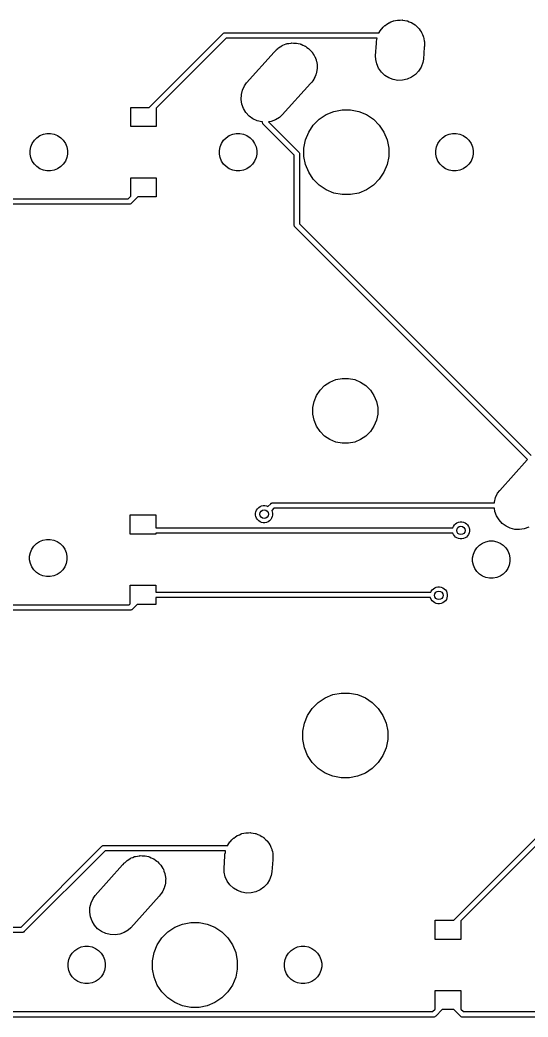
# Model space of a CAD drawing. Extents: x -26.1 to -7.5, y -7.6 to -2.3.
# Drawn here: x -10.014 to -9.075, y -6.567 to -4.725 of the extents above; entities that cross this region are included whole.
import ezdxf

# ---------------------------------------------------------------- set-up
doc = ezdxf.new("R2010")
doc.units = 0
doc.header["$MEASUREMENT"] = 0
doc.layers.add('BLACK', color=7, linetype='CONTINUOUS')

msp = doc.modelspace()

# ---------------------------------------------------------------- linework, layer by layer
at = {"layer": 'BLACK', "linetype": 'CONTINUOUS'}
for p, q in [((-9.34252, -4.73814), (-9.33997, -4.73544)), ((-9.33997, -4.73544), (-9.33944, -4.73506)), ((-9.33944, -4.73506), (-9.33897, -4.7346)), ((-9.33897, -4.7346), (-9.33589, -4.73253)), ((-9.33589, -4.73253), (-9.33286, -4.73038)), ((-9.33286, -4.73038), (-9.33226, -4.73011)), ((-9.33226, -4.73011), (-9.33172, -4.72975)), ((-9.33172, -4.72975), (-9.32829, -4.72833)), ((-9.32829, -4.72833), (-9.3249, -4.72681)), ((-9.3249, -4.72681), (-9.32426, -4.72666)), ((-9.32426, -4.72666), (-9.32366, -4.72641)), ((-9.32366, -4.72641), (-9.32002, -4.72569)), ((-9.32002, -4.72569), (-9.3164, -4.72486)), ((-9.3164, -4.72486), (-9.31574, -4.72484)), ((-9.31574, -4.72484), (-9.3151, -4.72471)), ((-9.3151, -4.72471), (-9.31139, -4.72471)), ((-9.31139, -4.72471), (-9.30768, -4.7246)), ((-9.30768, -4.7246), (-9.30703, -4.72471)), ((-9.30703, -4.72471), (-9.30638, -4.72471)), ((-9.30638, -4.72471), (-9.30274, -4.72543)), ((-9.30274, -4.72543), (-9.29907, -4.72605)), ((-9.29907, -4.72605), (-9.29846, -4.72628)), ((-9.29846, -4.72628), (-9.29782, -4.72641)), ((-9.29782, -4.72641), (-9.29439, -4.72783)), ((-9.29439, -4.72783), (-9.29092, -4.72915)), ((-9.29092, -4.72915), (-9.29037, -4.7295)), ((-9.29037, -4.7295), (-9.28976, -4.72975)), ((-9.28976, -4.72975), (-9.28667, -4.73181)), ((-9.28667, -4.73181), (-9.28353, -4.73378)), ((-9.28353, -4.73378), (-9.28305, -4.73423)), ((-9.28305, -4.73423), (-9.28251, -4.7346)), ((-9.28251, -4.7346), (-9.27988, -4.73722)), ((-9.77509, -4.88632), (-9.63857, -4.7498)), ((-9.63857, -4.7498), (-9.63841, -4.7496)), ((-9.63841, -4.7496), (-9.63765, -4.74898)), ((-9.63765, -4.74898), (-9.63678, -4.74852)), ((-9.63678, -4.74852), (-9.63584, -4.74823)), ((-9.63584, -4.74823), (-9.63525, -4.74817)), ((-9.63525, -4.74817), (-9.63486, -4.74813)), ((-9.63486, -4.74813), (-9.63461, -4.74816)), ((-9.63461, -4.74816), (-9.35005, -4.74816)), ((-9.35005, -4.74816), (-9.34999, -4.74802)), ((-9.34999, -4.74802), (-9.34793, -4.74493)), ((-9.34793, -4.74493), (-9.34596, -4.74179)), ((-9.34596, -4.74179), (-9.34551, -4.74131)), ((-9.34551, -4.74131), (-9.34514, -4.74077)), ((-9.34514, -4.74077), (-9.34252, -4.73814)), ((-9.27988, -4.73722), (-9.27718, -4.73977)), ((-9.27718, -4.73977), (-9.2768, -4.7403)), ((-9.2768, -4.7403), (-9.27634, -4.74077)), ((-9.27634, -4.74077), (-9.27427, -4.74385)), ((-9.27427, -4.74385), (-9.27212, -4.74688)), ((-9.27212, -4.74688), (-9.27185, -4.74748)), ((-9.27185, -4.74748), (-9.27149, -4.74802)), ((-9.27149, -4.74802), (-9.27007, -4.75145)), ((-9.27007, -4.75145), (-9.26855, -4.75484)), ((-9.63279, -4.75816), (-9.76212, -4.88749)), ((-9.35383, -4.75816), (-9.63279, -4.75816)), ((-9.53296, -4.77415), (-9.53015, -4.77227)), ((-9.53015, -4.77227), (-9.52924, -4.77189)), ((-9.52924, -4.77189), (-9.5284, -4.77138)), ((-9.5284, -4.77138), (-9.52521, -4.77023)), ((-9.52521, -4.77023), (-9.52208, -4.76893)), ((-9.52208, -4.76893), (-9.52112, -4.76874)), ((-9.52112, -4.76874), (-9.5202, -4.7684)), ((-9.5202, -4.7684), (-9.51685, -4.76789)), ((-9.51685, -4.76789), (-9.51353, -4.76723)), ((-9.51353, -4.76723), (-9.51254, -4.76723)), ((-9.51254, -4.76723), (-9.51157, -4.76708)), ((-9.51157, -4.76708), (-9.50819, -4.76723)), ((-9.50819, -4.76723), (-9.5048, -4.76723)), ((-9.5048, -4.76723), (-9.50384, -4.76742)), ((-9.50384, -4.76742), (-9.50286, -4.76746)), ((-9.50286, -4.76746), (-9.49957, -4.76827)), ((-9.49957, -4.76827), (-9.49625, -4.76893)), ((-9.49625, -4.76893), (-9.49534, -4.76931)), ((-9.49534, -4.76931), (-9.49438, -4.76954)), ((-9.49438, -4.76954), (-9.49131, -4.77097)), ((-9.49131, -4.77097), (-9.48819, -4.77227)), ((-9.48819, -4.77227), (-9.48737, -4.77282)), ((-9.48737, -4.77282), (-9.48648, -4.77323)), ((-9.35665, -4.79096), (-9.35503, -4.76748)), ((-9.35503, -4.76464), (-9.35431, -4.76099)), ((-9.35503, -4.76748), (-9.35503, -4.76464)), ((-9.35431, -4.76099), (-9.35383, -4.75816)), ((-9.26855, -4.75484), (-9.2684, -4.75548)), ((-9.2684, -4.75548), (-9.26815, -4.75608)), ((-9.26815, -4.75608), (-9.26743, -4.75972)), ((-9.26743, -4.75972), (-9.2666, -4.76334)), ((-9.2666, -4.76334), (-9.26658, -4.764)), ((-9.26658, -4.764), (-9.26645, -4.76464)), ((-9.26645, -4.76464), (-9.26645, -4.76835)), ((-9.26645, -4.76835), (-9.2664, -4.76988)), ((-9.2664, -4.76988), (-9.26645, -4.77053)), ((-9.26645, -4.77053), (-9.26645, -4.77336)), ((-9.59516, -4.84104), (-9.54424, -4.78429)), ((-9.54424, -4.78429), (-9.54357, -4.78329)), ((-9.54357, -4.78329), (-9.54133, -4.78105)), ((-9.54133, -4.78105), (-9.54068, -4.78032)), ((-9.54068, -4.78032), (-9.53979, -4.77951)), ((-9.53979, -4.77951), (-9.5374, -4.77712)), ((-9.5374, -4.77712), (-9.53658, -4.77657)), ((-9.53658, -4.77657), (-9.53586, -4.77591)), ((-9.53586, -4.77591), (-9.53296, -4.77415)), ((-9.48648, -4.77323), (-9.48375, -4.77524)), ((-9.48375, -4.77524), (-9.48093, -4.77712)), ((-9.48093, -4.77712), (-9.48024, -4.77781)), ((-9.48024, -4.77781), (-9.47944, -4.77839)), ((-9.47944, -4.77839), (-9.47716, -4.78089)), ((-9.47716, -4.78089), (-9.47476, -4.78329)), ((-9.47476, -4.78329), (-9.47422, -4.7841)), ((-9.47422, -4.7841), (-9.47355, -4.78483)), ((-9.47355, -4.78483), (-9.4718, -4.78773)), ((-9.4718, -4.78773), (-9.46991, -4.79054)), ((-9.46991, -4.79054), (-9.46954, -4.79145)), ((-9.35646, -4.79749), (-9.35665, -4.79096)), ((-9.26675, -4.77487), (-9.26828, -4.79705)), ((-9.26645, -4.77336), (-9.26675, -4.77487)), ((-9.46954, -4.79145), (-9.46903, -4.79229)), ((-9.46903, -4.79229), (-9.46787, -4.79547)), ((-9.46787, -4.79547), (-9.46658, -4.7986)), ((-9.46658, -4.7986), (-9.46638, -4.79956)), ((-9.46638, -4.79956), (-9.46605, -4.80049)), ((-9.46605, -4.80049), (-9.46553, -4.80384)), ((-9.46553, -4.80384), (-9.46487, -4.80716)), ((-9.46487, -4.80716), (-9.46487, -4.80814)), ((-9.46487, -4.80814), (-9.46472, -4.80911)), ((-9.46472, -4.80911), (-9.46487, -4.8125)), ((-9.35451, -4.806), (-9.35646, -4.79749)), ((-9.35093, -4.81396), (-9.35451, -4.806)), ((-9.26937, -4.8035), (-9.27247, -4.81165)), ((-9.26828, -4.79705), (-9.26937, -4.8035)), ((-9.46719, -4.8263), (-9.46862, -4.82937)), ((-9.46695, -4.82535), (-9.46719, -4.8263)), ((-9.46658, -4.82444), (-9.46695, -4.82535)), ((-9.46592, -4.82112), (-9.46658, -4.82444)), ((-9.46511, -4.81783), (-9.46592, -4.82112)), ((-9.46507, -4.81685), (-9.46511, -4.81783)), ((-9.46487, -4.81588), (-9.46507, -4.81685)), ((-9.46487, -4.8125), (-9.46487, -4.81588)), ((-9.34588, -4.82107), (-9.35093, -4.81396)), ((-9.33953, -4.82705), (-9.34588, -4.82107)), ((-9.33214, -4.83168), (-9.33953, -4.82705)), ((-9.28308, -4.8254), (-9.29019, -4.83045)), ((-9.2771, -4.81905), (-9.28308, -4.8254)), ((-9.27247, -4.81165), (-9.2771, -4.81905)), ((-9.60272, -4.85422), (-9.59903, -4.84631)), ((-9.59903, -4.84631), (-9.59516, -4.84104)), ((-9.477, -4.84199), (-9.52923, -4.9002)), ((-9.47476, -4.83975), (-9.477, -4.84199)), ((-9.47288, -4.83694), (-9.47476, -4.83975)), ((-9.47088, -4.83421), (-9.47288, -4.83694)), ((-9.47046, -4.83332), (-9.47088, -4.83421)), ((-9.46991, -4.8325), (-9.47046, -4.83332)), ((-9.46862, -4.82937), (-9.46991, -4.8325)), ((-9.32398, -4.83478), (-9.33214, -4.83168)), ((-9.31538, -4.83623), (-9.32398, -4.83478)), ((-9.30666, -4.83598), (-9.31538, -4.83623)), ((-9.29815, -4.83403), (-9.30666, -4.83598)), ((-9.29019, -4.83045), (-9.29815, -4.83403)), ((-9.60518, -4.87141), (-9.6048, -4.86269)), ((-9.6048, -4.86269), (-9.60272, -4.85422)), ((-9.60386, -4.88003), (-9.60518, -4.87141)), ((-9.60088, -4.88823), (-9.60386, -4.88003)), ((-9.80936, -4.92176), (-9.80936, -4.88632)), ((-9.80936, -4.88632), (-9.77509, -4.88632)), ((-9.76212, -4.88749), (-9.76212, -4.92176)), ((-9.59635, -4.89569), (-9.60088, -4.88823)), ((-9.59046, -4.90213), (-9.59635, -4.89569)), ((-9.52923, -4.9002), (-9.53405, -4.90461)), ((-9.46078, -4.90803), (-9.44792, -4.89943)), ((-9.44792, -4.89943), (-9.43364, -4.89352)), ((-9.43364, -4.89352), (-9.41847, -4.8905)), ((-9.41847, -4.8905), (-9.40301, -4.8905)), ((-9.40301, -4.8905), (-9.38784, -4.89352)), ((-9.38784, -4.89352), (-9.37356, -4.89943)), ((-9.37356, -4.89943), (-9.3607, -4.90803)), ((-9.58343, -4.90729), (-9.59046, -4.90213)), ((-9.57552, -4.91098), (-9.58343, -4.90729)), ((-9.56705, -4.91306), (-9.57552, -4.91098)), ((-9.56574, -4.91311), (-9.56705, -4.91306)), ((-9.56576, -4.914), (-9.56574, -4.91375)), ((-9.56567, -4.91498), (-9.56576, -4.914)), ((-9.56574, -4.91375), (-9.56574, -4.91311)), ((-9.56538, -4.91592), (-9.56567, -4.91498)), ((-9.56492, -4.91679), (-9.56538, -4.91592)), ((-9.56538, -4.91592), (-9.56538, -4.91592)), ((-9.56429, -4.91755), (-9.56492, -4.91679)), ((-9.5641, -4.91771), (-9.56429, -4.91755)), ((-9.50711, -4.9747), (-9.5641, -4.91771)), ((-9.54971, -4.91212), (-9.55477, -4.91289)), ((-9.55477, -4.91289), (-9.49875, -4.96892)), ((-9.54151, -4.90914), (-9.54971, -4.91212)), ((-9.53405, -4.90461), (-9.54151, -4.90914)), ((-9.48031, -4.93182), (-9.47172, -4.91896)), ((-9.47172, -4.91896), (-9.46078, -4.90803)), ((-9.3607, -4.90803), (-9.34977, -4.91896)), ((-9.34977, -4.91896), (-9.34117, -4.93182)), ((-9.9827, -4.94224), (-9.97706, -4.93847)), ((-9.97706, -4.93847), (-9.97079, -4.93588)), ((-9.97079, -4.93588), (-9.96413, -4.93455)), ((-9.96413, -4.93455), (-9.95735, -4.93455)), ((-9.95735, -4.93455), (-9.95069, -4.93588)), ((-9.95069, -4.93588), (-9.94442, -4.93847)), ((-9.94442, -4.93847), (-9.93878, -4.94224)), ((-9.76212, -4.92176), (-9.80936, -4.92176)), ((-9.6327, -4.94224), (-9.62706, -4.93847)), ((-9.62706, -4.93847), (-9.62079, -4.93588)), ((-9.62079, -4.93588), (-9.61413, -4.93455)), ((-9.61413, -4.93455), (-9.60735, -4.93455)), ((-9.60735, -4.93455), (-9.60069, -4.93588)), ((-9.60069, -4.93588), (-9.59442, -4.93847)), ((-9.59442, -4.93847), (-9.58878, -4.94224)), ((-9.48622, -4.9461), (-9.48031, -4.93182)), ((-9.34117, -4.93182), (-9.33526, -4.9461)), ((-9.2327, -4.94224), (-9.22706, -4.93847)), ((-9.22706, -4.93847), (-9.22079, -4.93588)), ((-9.22079, -4.93588), (-9.21413, -4.93455)), ((-9.21413, -4.93455), (-9.20735, -4.93455)), ((-9.20735, -4.93455), (-9.20069, -4.93588)), ((-9.20069, -4.93588), (-9.19442, -4.93847)), ((-9.19442, -4.93847), (-9.18878, -4.94224)), ((-9.99387, -4.95895), (-9.99127, -4.95268)), ((-9.99127, -4.95268), (-9.9875, -4.94704)), ((-9.9875, -4.94704), (-9.9827, -4.94224)), ((-9.93878, -4.94224), (-9.93398, -4.94704)), ((-9.93398, -4.94704), (-9.93021, -4.95268)), ((-9.93021, -4.95268), (-9.92762, -4.95895)), ((-9.64387, -4.95895), (-9.64127, -4.95268)), ((-9.64127, -4.95268), (-9.6375, -4.94704)), ((-9.6375, -4.94704), (-9.6327, -4.94224)), ((-9.58878, -4.94224), (-9.58398, -4.94704)), ((-9.58398, -4.94704), (-9.58021, -4.95268)), ((-9.58021, -4.95268), (-9.57762, -4.95895)), ((-9.48924, -4.96127), (-9.48622, -4.9461)), ((-9.33526, -4.9461), (-9.33224, -4.96127)), ((-9.24387, -4.95895), (-9.24127, -4.95268)), ((-9.24127, -4.95268), (-9.2375, -4.94704)), ((-9.2375, -4.94704), (-9.2327, -4.94224)), ((-9.18878, -4.94224), (-9.18398, -4.94704)), ((-9.18398, -4.94704), (-9.18021, -4.95268)), ((-9.18021, -4.95268), (-9.17762, -4.95895)), ((-9.99519, -4.96561), (-9.99387, -4.95895)), ((-9.99519, -4.97239), (-9.99519, -4.96561)), ((-9.99387, -4.97905), (-9.99519, -4.97239)), ((-9.92762, -4.95895), (-9.92629, -4.96561)), ((-9.92629, -4.97239), (-9.92762, -4.97905)), ((-9.92629, -4.96561), (-9.92629, -4.97239)), ((-9.64519, -4.96561), (-9.64387, -4.95895)), ((-9.64519, -4.97239), (-9.64519, -4.96561)), ((-9.64387, -4.97905), (-9.64519, -4.97239)), ((-9.57762, -4.95895), (-9.57629, -4.96561)), ((-9.57629, -4.97239), (-9.57762, -4.97905)), ((-9.57629, -4.96561), (-9.57629, -4.97239)), ((-9.50711, -5.10332), (-9.50711, -4.9747)), ((-9.49875, -4.96892), (-9.49856, -4.96907)), ((-9.49856, -4.96907), (-9.49797, -4.9698)), ((-9.49797, -4.9698), (-9.49794, -4.96983)), ((-9.49794, -4.96983), (-9.49747, -4.9707)), ((-9.49747, -4.9707), (-9.49719, -4.97165)), ((-9.49719, -4.97165), (-9.49709, -4.97263)), ((-9.49709, -4.97263), (-9.49711, -4.97287)), ((-9.49711, -4.97287), (-9.49711, -5.1015)), ((-9.48924, -4.97673), (-9.48924, -4.96127)), ((-9.33224, -4.96127), (-9.33224, -4.97673)), ((-9.24519, -4.96561), (-9.24387, -4.95895)), ((-9.24519, -4.97239), (-9.24519, -4.96561)), ((-9.24387, -4.97905), (-9.24519, -4.97239)), ((-9.17762, -4.95895), (-9.17629, -4.96561)), ((-9.17629, -4.97239), (-9.17762, -4.97905)), ((-9.17629, -4.96561), (-9.17629, -4.97239)), ((-9.99127, -4.98532), (-9.99387, -4.97905)), ((-9.9875, -4.99096), (-9.99127, -4.98532)), ((-9.9827, -4.99576), (-9.9875, -4.99096)), ((-9.93398, -4.99096), (-9.93878, -4.99576)), ((-9.93021, -4.98532), (-9.93398, -4.99096)), ((-9.92762, -4.97905), (-9.93021, -4.98532)), ((-9.64127, -4.98532), (-9.64387, -4.97905)), ((-9.6375, -4.99096), (-9.64127, -4.98532)), ((-9.6327, -4.99576), (-9.6375, -4.99096)), ((-9.58398, -4.99096), (-9.58878, -4.99576)), ((-9.58021, -4.98532), (-9.58398, -4.99096)), ((-9.57762, -4.97905), (-9.58021, -4.98532)), ((-9.48622, -4.9919), (-9.48924, -4.97673)), ((-9.48031, -5.00618), (-9.48622, -4.9919)), ((-9.33526, -4.9919), (-9.34117, -5.00618)), ((-9.33224, -4.97673), (-9.33526, -4.9919)), ((-9.24127, -4.98532), (-9.24387, -4.97905)), ((-9.2375, -4.99096), (-9.24127, -4.98532)), ((-9.2327, -4.99576), (-9.2375, -4.99096)), ((-9.18398, -4.99096), (-9.18878, -4.99576)), ((-9.18021, -4.98532), (-9.18398, -4.99096)), ((-9.17762, -4.97905), (-9.18021, -4.98532)), ((-9.97706, -4.99953), (-9.9827, -4.99576)), ((-9.97079, -5.00212), (-9.97706, -4.99953)), ((-9.96413, -5.00345), (-9.97079, -5.00212)), ((-9.95735, -5.00345), (-9.96413, -5.00345)), ((-9.95069, -5.00212), (-9.95735, -5.00345)), ((-9.94442, -4.99953), (-9.95069, -5.00212)), ((-9.93878, -4.99576), (-9.94442, -4.99953)), ((-9.62706, -4.99953), (-9.6327, -4.99576)), ((-9.62079, -5.00212), (-9.62706, -4.99953)), ((-9.61413, -5.00345), (-9.62079, -5.00212)), ((-9.60735, -5.00345), (-9.61413, -5.00345)), ((-9.60069, -5.00212), (-9.60735, -5.00345)), ((-9.59442, -4.99953), (-9.60069, -5.00212)), ((-9.58878, -4.99576), (-9.59442, -4.99953)), ((-9.47172, -5.01904), (-9.48031, -5.00618)), ((-9.34117, -5.00618), (-9.34977, -5.01904)), ((-9.22706, -4.99953), (-9.2327, -4.99576)), ((-9.22079, -5.00212), (-9.22706, -4.99953)), ((-9.21413, -5.00345), (-9.22079, -5.00212)), ((-9.20735, -5.00345), (-9.21413, -5.00345)), ((-9.20069, -5.00212), (-9.20735, -5.00345)), ((-9.19442, -4.99953), (-9.20069, -5.00212)), ((-9.18878, -4.99576), (-9.19442, -4.99953)), ((-9.80936, -5.05051), (-9.80936, -5.01624)), ((-9.80936, -5.01624), (-9.76212, -5.01624)), ((-9.76212, -5.01624), (-9.76212, -5.05168)), ((-9.46078, -5.02997), (-9.47172, -5.01904)), ((-9.44792, -5.03857), (-9.46078, -5.02997)), ((-9.3607, -5.02997), (-9.37356, -5.03857)), ((-9.34977, -5.01904), (-9.3607, -5.02997)), ((-9.43364, -5.04448), (-9.44792, -5.03857)), ((-9.41847, -5.0475), (-9.43364, -5.04448)), ((-9.40301, -5.0475), (-9.41847, -5.0475)), ((-9.38784, -5.04448), (-9.40301, -5.0475)), ((-9.37356, -5.03857), (-9.38784, -5.04448)), ((-9.8124, -5.06537), (-10.5091, -5.06537)), ((-10.5073, -5.05537), (-9.81422, -5.05537)), ((-9.81422, -5.05537), (-9.80936, -5.05051)), ((-9.81215, -5.0654), (-9.8124, -5.06537)), ((-9.81191, -5.06537), (-9.81215, -5.0654)), ((-9.81117, -5.0653), (-9.81191, -5.06537)), ((-9.81023, -5.06502), (-9.81117, -5.0653)), ((-9.80936, -5.06455), (-9.81023, -5.06502)), ((-9.8086, -5.06393), (-9.80936, -5.06455)), ((-9.80844, -5.06374), (-9.8086, -5.06393)), ((-9.79639, -5.05168), (-9.80844, -5.06374)), ((-9.76212, -5.05168), (-9.79639, -5.05168)), ((-9.50714, -5.10357), (-9.50711, -5.10332)), ((-9.50704, -5.10455), (-9.50714, -5.10357)), ((-9.50676, -5.10549), (-9.50704, -5.10455)), ((-9.49711, -5.1015), (-9.06886, -5.52976)), ((-9.50629, -5.10636), (-9.50676, -5.10549)), ((-9.50567, -5.10712), (-9.50629, -5.10636)), ((-9.50629, -5.10636), (-9.50629, -5.10636)), ((-9.50548, -5.10728), (-9.50567, -5.10712)), ((-9.07593, -5.53683), (-9.50548, -5.10728)), ((-9.45099, -5.40039), (-9.44116, -5.39383)), ((-9.44116, -5.39383), (-9.43024, -5.38931)), ((-9.43024, -5.38931), (-9.41865, -5.387)), ((-9.41865, -5.387), (-9.40683, -5.387)), ((-9.40683, -5.387), (-9.39524, -5.38931)), ((-9.39524, -5.38931), (-9.38432, -5.39383)), ((-9.38432, -5.39383), (-9.37449, -5.40039)), ((-9.46591, -5.41858), (-9.45935, -5.40875)), ((-9.45935, -5.40875), (-9.45099, -5.40039)), ((-9.37449, -5.40039), (-9.36614, -5.40875)), ((-9.36614, -5.40875), (-9.35957, -5.41858)), ((-9.47274, -5.44109), (-9.47043, -5.4295)), ((-9.47043, -5.4295), (-9.46591, -5.41858)), ((-9.35957, -5.41858), (-9.35505, -5.4295)), ((-9.35505, -5.4295), (-9.35274, -5.44109)), ((-9.47274, -5.45291), (-9.47274, -5.44109)), ((-9.47043, -5.4645), (-9.47274, -5.45291)), ((-9.35274, -5.45291), (-9.35505, -5.4645)), ((-9.35274, -5.44109), (-9.35274, -5.45291)), ((-9.46591, -5.47542), (-9.47043, -5.4645)), ((-9.35505, -5.4645), (-9.35957, -5.47542)), ((-9.45935, -5.48525), (-9.46591, -5.47542)), ((-9.45099, -5.49361), (-9.45935, -5.48525)), ((-9.36614, -5.48525), (-9.37449, -5.49361)), ((-9.35957, -5.47542), (-9.36614, -5.48525)), ((-9.44116, -5.50017), (-9.45099, -5.49361)), ((-9.43024, -5.50469), (-9.44116, -5.50017)), ((-9.41865, -5.507), (-9.43024, -5.50469)), ((-9.40683, -5.507), (-9.41865, -5.507)), ((-9.39524, -5.50469), (-9.40683, -5.507)), ((-9.38432, -5.50017), (-9.39524, -5.50469)), ((-9.37449, -5.49361), (-9.38432, -5.50017)), ((-9.12716, -5.59404), (-9.07624, -5.53729)), ((-9.07624, -5.53729), (-9.07593, -5.53683)), ((-9.13472, -5.60722), (-9.13103, -5.59931)), ((-9.13103, -5.59931), (-9.12716, -5.59404)), ((-9.55569, -5.62388), (-9.55045, -5.61864)), ((-9.55045, -5.61864), (-9.55029, -5.61845)), ((-9.55029, -5.61845), (-9.54953, -5.61782)), ((-9.54953, -5.61782), (-9.54866, -5.61736)), ((-9.54866, -5.61736), (-9.54772, -5.61707)), ((-9.54772, -5.61707), (-9.54699, -5.617)), ((-9.54699, -5.617), (-9.54674, -5.61698)), ((-9.54699, -5.617), (-9.54699, -5.617)), ((-9.54674, -5.61698), (-9.54649, -5.617)), ((-9.54649, -5.617), (-9.13685, -5.617)), ((-9.13685, -5.617), (-9.1368, -5.61569)), ((-9.1368, -5.61569), (-9.13472, -5.60722)), ((-9.57849, -5.63645), (-9.57788, -5.63341)), ((-9.57849, -5.63955), (-9.57849, -5.63645)), ((-9.57788, -5.63341), (-9.5767, -5.63054)), ((-9.5767, -5.63054), (-9.57497, -5.62796)), ((-9.57497, -5.62796), (-9.57278, -5.62577)), ((-9.57278, -5.62577), (-9.5702, -5.62404)), ((-9.5702, -5.62404), (-9.56733, -5.62286)), ((-9.56733, -5.62286), (-9.56429, -5.62225)), ((-9.56429, -5.62225), (-9.56119, -5.62225)), ((-9.56119, -5.62225), (-9.55815, -5.62286)), ((-9.55815, -5.62286), (-9.55569, -5.62388)), ((-9.54467, -5.627), (-9.54862, -5.63095)), ((-9.54862, -5.63095), (-9.5476, -5.63341)), ((-9.5476, -5.63341), (-9.54699, -5.63645)), ((-9.54699, -5.63645), (-9.54699, -5.63955)), ((-9.13678, -5.627), (-9.54467, -5.627)), ((-9.13586, -5.63303), (-9.13678, -5.627)), ((-9.13288, -5.64123), (-9.13586, -5.63303)), ((-9.81011, -5.67476), (-9.81011, -5.63932)), ((-9.81011, -5.63932), (-9.76287, -5.63932)), ((-9.76287, -5.63932), (-9.76287, -5.663)), ((-9.57788, -5.64259), (-9.57849, -5.63955)), ((-9.5767, -5.64546), (-9.57788, -5.64259)), ((-9.57497, -5.64804), (-9.5767, -5.64546)), ((-9.57278, -5.65023), (-9.57497, -5.64804)), ((-9.5702, -5.65196), (-9.57278, -5.65023)), ((-9.56733, -5.65314), (-9.5702, -5.65196)), ((-9.56429, -5.65375), (-9.56733, -5.65314)), ((-9.56119, -5.65375), (-9.56429, -5.65375)), ((-9.55815, -5.65314), (-9.56119, -5.65375)), ((-9.55528, -5.65196), (-9.55815, -5.65314)), ((-9.5527, -5.65023), (-9.55528, -5.65196)), ((-9.55051, -5.64804), (-9.5527, -5.65023)), ((-9.54878, -5.64546), (-9.55051, -5.64804)), ((-9.5476, -5.64259), (-9.54878, -5.64546)), ((-9.54699, -5.63955), (-9.5476, -5.64259)), ((-9.21097, -5.65796), (-9.20878, -5.65577)), ((-9.20878, -5.65577), (-9.2062, -5.65404)), ((-9.2062, -5.65404), (-9.20333, -5.65286)), ((-9.20333, -5.65286), (-9.20029, -5.65225)), ((-9.20029, -5.65225), (-9.19719, -5.65225)), ((-9.19719, -5.65225), (-9.19415, -5.65286)), ((-9.19415, -5.65286), (-9.19128, -5.65404)), ((-9.19128, -5.65404), (-9.1887, -5.65577)), ((-9.1887, -5.65577), (-9.18651, -5.65796)), ((-9.12835, -5.64869), (-9.13288, -5.64123)), ((-9.12246, -5.65513), (-9.12835, -5.64869)), ((-9.11543, -5.66029), (-9.12246, -5.65513)), ((-9.76287, -5.67476), (-9.81011, -5.67476)), ((-9.76287, -5.663), (-9.21371, -5.663)), ((-9.21371, -5.673), (-9.76287, -5.673)), ((-9.76287, -5.673), (-9.76287, -5.67476)), ((-9.21371, -5.663), (-9.2127, -5.66054)), ((-9.2127, -5.67546), (-9.21371, -5.673)), ((-9.2127, -5.66054), (-9.21097, -5.65796)), ((-9.21097, -5.67804), (-9.2127, -5.67546)), ((-9.18651, -5.65796), (-9.18478, -5.66054)), ((-9.18478, -5.67546), (-9.18651, -5.67804)), ((-9.18478, -5.66054), (-9.1836, -5.66341)), ((-9.1836, -5.67259), (-9.18478, -5.67546)), ((-9.1836, -5.66341), (-9.18299, -5.66645)), ((-9.18299, -5.66955), (-9.1836, -5.67259)), ((-9.18299, -5.66645), (-9.18299, -5.66955)), ((-9.10752, -5.66398), (-9.11543, -5.66029)), ((-9.09905, -5.66606), (-9.10752, -5.66398)), ((-9.09033, -5.66644), (-9.09905, -5.66606)), ((-9.08171, -5.66512), (-9.09033, -5.66644)), ((-9.07351, -5.66214), (-9.08171, -5.66512)), ((-9.9885, -5.69704), (-9.9837, -5.69224)), ((-9.9837, -5.69224), (-9.97806, -5.68847)), ((-9.97806, -5.68847), (-9.97179, -5.68588)), ((-9.97179, -5.68588), (-9.96513, -5.68455)), ((-9.96513, -5.68455), (-9.95835, -5.68455)), ((-9.95835, -5.68455), (-9.95169, -5.68588)), ((-9.95169, -5.68588), (-9.94542, -5.68847)), ((-9.94542, -5.68847), (-9.93978, -5.69224)), ((-9.93978, -5.69224), (-9.93498, -5.69704)), ((-9.20878, -5.68023), (-9.21097, -5.67804)), ((-9.2062, -5.68196), (-9.20878, -5.68023)), ((-9.20333, -5.68314), (-9.2062, -5.68196)), ((-9.20029, -5.68375), (-9.20333, -5.68314)), ((-9.19719, -5.68375), (-9.20029, -5.68375)), ((-9.19415, -5.68314), (-9.19719, -5.68375)), ((-9.19128, -5.68196), (-9.19415, -5.68314)), ((-9.1887, -5.68023), (-9.19128, -5.68196)), ((-9.18651, -5.67804), (-9.1887, -5.68023)), ((-9.1647, -5.69524), (-9.15906, -5.69147)), ((-9.15906, -5.69147), (-9.15279, -5.68888)), ((-9.15279, -5.68888), (-9.14613, -5.68755)), ((-9.14613, -5.68755), (-9.13935, -5.68755)), ((-9.13935, -5.68755), (-9.13269, -5.68888)), ((-9.13269, -5.68888), (-9.12642, -5.69147)), ((-9.12642, -5.69147), (-9.12078, -5.69524)), ((-9.99619, -5.71561), (-9.99487, -5.70895)), ((-9.99487, -5.70895), (-9.99227, -5.70268)), ((-9.99227, -5.70268), (-9.9885, -5.69704)), ((-9.93498, -5.69704), (-9.93121, -5.70268)), ((-9.93121, -5.70268), (-9.92862, -5.70895)), ((-9.92862, -5.70895), (-9.92729, -5.71561)), ((-9.17719, -5.71861), (-9.17587, -5.71195)), ((-9.17587, -5.71195), (-9.17327, -5.70568)), ((-9.17327, -5.70568), (-9.1695, -5.70004)), ((-9.1695, -5.70004), (-9.1647, -5.69524)), ((-9.12078, -5.69524), (-9.11598, -5.70004)), ((-9.11598, -5.70004), (-9.11221, -5.70568)), ((-9.11221, -5.70568), (-9.10962, -5.71195)), ((-9.10962, -5.71195), (-9.10829, -5.71861)), ((-9.99619, -5.72239), (-9.99619, -5.71561)), ((-9.99487, -5.72905), (-9.99619, -5.72239)), ((-9.99227, -5.73532), (-9.99487, -5.72905)), ((-9.92862, -5.72905), (-9.93121, -5.73532)), ((-9.92729, -5.72239), (-9.92862, -5.72905)), ((-9.92729, -5.71561), (-9.92729, -5.72239)), ((-9.17719, -5.72539), (-9.17719, -5.71861)), ((-9.17587, -5.73205), (-9.17719, -5.72539)), ((-9.10829, -5.72539), (-9.10962, -5.73205)), ((-9.10829, -5.71861), (-9.10829, -5.72539)), ((-9.9885, -5.74096), (-9.99227, -5.73532)), ((-9.9837, -5.74576), (-9.9885, -5.74096)), ((-9.97806, -5.74953), (-9.9837, -5.74576)), ((-9.97179, -5.75212), (-9.97806, -5.74953)), ((-9.94542, -5.74953), (-9.95169, -5.75212)), ((-9.93978, -5.74576), (-9.94542, -5.74953)), ((-9.93498, -5.74096), (-9.93978, -5.74576)), ((-9.93121, -5.73532), (-9.93498, -5.74096)), ((-9.17327, -5.73832), (-9.17587, -5.73205)), ((-9.1695, -5.74396), (-9.17327, -5.73832)), ((-9.1647, -5.74876), (-9.1695, -5.74396)), ((-9.15906, -5.75253), (-9.1647, -5.74876)), ((-9.12078, -5.74876), (-9.12642, -5.75253)), ((-9.11598, -5.74396), (-9.12078, -5.74876)), ((-9.11221, -5.73832), (-9.11598, -5.74396)), ((-9.10962, -5.73205), (-9.11221, -5.73832)), ((-9.96513, -5.75345), (-9.97179, -5.75212)), ((-9.95835, -5.75345), (-9.96513, -5.75345)), ((-9.95169, -5.75212), (-9.95835, -5.75345)), ((-9.15279, -5.75512), (-9.15906, -5.75253)), ((-9.14613, -5.75645), (-9.15279, -5.75512)), ((-9.13935, -5.75645), (-9.14613, -5.75645)), ((-9.13269, -5.75512), (-9.13935, -5.75645)), ((-9.12642, -5.75253), (-9.13269, -5.75512)), ((-9.81011, -5.80351), (-9.81011, -5.76924)), ((-9.81011, -5.76924), (-9.76287, -5.76924)), ((-9.76287, -5.76924), (-9.76287, -5.78196)), ((-9.76287, -5.78196), (-9.25428, -5.78196)), ((-9.25428, -5.78196), (-9.2537, -5.78054)), ((-9.2537, -5.78054), (-9.25197, -5.77796)), ((-9.25197, -5.77796), (-9.24978, -5.77577)), ((-9.24978, -5.77577), (-9.2472, -5.77404)), ((-9.2472, -5.77404), (-9.24433, -5.77286)), ((-9.24433, -5.77286), (-9.24129, -5.77225)), ((-9.24129, -5.77225), (-9.23819, -5.77225)), ((-9.23819, -5.77225), (-9.23515, -5.77286)), ((-9.23515, -5.77286), (-9.23228, -5.77404)), ((-9.23228, -5.77404), (-9.2297, -5.77577)), ((-9.2297, -5.77577), (-9.22751, -5.77796)), ((-9.22751, -5.77796), (-9.22578, -5.78054)), ((-9.22578, -5.78054), (-9.2246, -5.78341)), ((-9.2246, -5.78341), (-9.22399, -5.78645)), ((-9.81197, -5.80537), (-9.81011, -5.80351)), ((-9.79714, -5.80468), (-9.80619, -5.81374)), ((-9.76287, -5.80468), (-9.79714, -5.80468)), ((-9.25501, -5.79196), (-9.76287, -5.79196)), ((-9.76287, -5.79196), (-9.76287, -5.80468)), ((-9.25488, -5.79259), (-9.25501, -5.79196)), ((-9.2537, -5.79546), (-9.25488, -5.79259)), ((-9.25197, -5.79804), (-9.2537, -5.79546)), ((-9.24978, -5.80023), (-9.25197, -5.79804)), ((-9.2472, -5.80196), (-9.24978, -5.80023)), ((-9.24433, -5.80314), (-9.2472, -5.80196)), ((-9.24129, -5.80375), (-9.24433, -5.80314)), ((-9.23819, -5.80375), (-9.24129, -5.80375)), ((-9.23515, -5.80314), (-9.23819, -5.80375)), ((-9.23228, -5.80196), (-9.23515, -5.80314)), ((-9.2297, -5.80023), (-9.23228, -5.80196)), ((-9.22751, -5.79804), (-9.2297, -5.80023)), ((-9.22578, -5.79546), (-9.22751, -5.79804)), ((-9.2246, -5.79259), (-9.22578, -5.79546)), ((-9.22399, -5.78955), (-9.2246, -5.79259)), ((-9.22399, -5.78645), (-9.22399, -5.78955)), ((-9.81015, -5.81537), (-10.5101, -5.81537)), ((-10.5083, -5.80537), (-9.81197, -5.80537)), ((-9.8099, -5.8154), (-9.81015, -5.81537)), ((-9.80966, -5.81537), (-9.8099, -5.8154)), ((-9.80892, -5.8153), (-9.80966, -5.81537)), ((-9.80798, -5.81502), (-9.80892, -5.8153)), ((-9.80711, -5.81455), (-9.80798, -5.81502)), ((-9.80635, -5.81393), (-9.80711, -5.81455)), ((-9.80619, -5.81374), (-9.80635, -5.81393)), ((-9.43564, -5.97152), (-9.42047, -5.9685)), ((-9.42047, -5.9685), (-9.40501, -5.9685)), ((-9.40501, -5.9685), (-9.38984, -5.97152)), ((-9.47372, -5.99696), (-9.46278, -5.98603)), ((-9.46278, -5.98603), (-9.44992, -5.97743)), ((-9.44992, -5.97743), (-9.43564, -5.97152)), ((-9.38984, -5.97152), (-9.37556, -5.97743)), ((-9.37556, -5.97743), (-9.3627, -5.98603)), ((-9.3627, -5.98603), (-9.35177, -5.99696)), ((-9.48231, -6.00982), (-9.47372, -5.99696)), ((-9.35177, -5.99696), (-9.34317, -6.00982)), ((-9.49124, -6.03927), (-9.48822, -6.0241)), ((-9.48822, -6.0241), (-9.48231, -6.00982)), ((-9.34317, -6.00982), (-9.33726, -6.0241)), ((-9.33726, -6.0241), (-9.33424, -6.03927)), ((-9.49124, -6.05473), (-9.49124, -6.03927)), ((-9.33424, -6.03927), (-9.33424, -6.05473)), ((-9.48822, -6.0699), (-9.49124, -6.05473)), ((-9.33424, -6.05473), (-9.33726, -6.0699)), ((-9.48231, -6.08418), (-9.48822, -6.0699)), ((-9.33726, -6.0699), (-9.34317, -6.08418)), ((-9.47372, -6.09704), (-9.48231, -6.08418)), ((-9.46278, -6.10797), (-9.47372, -6.09704)), ((-9.35177, -6.09704), (-9.3627, -6.10797)), ((-9.34317, -6.08418), (-9.35177, -6.09704)), ((-9.44992, -6.11657), (-9.46278, -6.10797)), ((-9.43564, -6.12248), (-9.44992, -6.11657)), ((-9.37556, -6.11657), (-9.38984, -6.12248)), ((-9.3627, -6.10797), (-9.37556, -6.11657)), ((-9.42047, -6.1255), (-9.43564, -6.12248)), ((-9.40501, -6.1255), (-9.42047, -6.1255)), ((-9.38984, -6.12248), (-9.40501, -6.1255)), ((-9.6049, -6.22881), (-9.60426, -6.22866)), ((-9.60426, -6.22866), (-9.60366, -6.22841)), ((-9.60366, -6.22841), (-9.60002, -6.22769)), ((-9.60002, -6.22769), (-9.5964, -6.22686)), ((-9.5964, -6.22686), (-9.59574, -6.22684)), ((-9.59574, -6.22684), (-9.5951, -6.22671)), ((-9.5951, -6.22671), (-9.59139, -6.22671)), ((-9.59139, -6.22671), (-9.58768, -6.2266)), ((-9.58768, -6.2266), (-9.58703, -6.22671)), ((-9.58703, -6.22671), (-9.58638, -6.22671)), ((-9.58638, -6.22671), (-9.58274, -6.22743)), ((-9.58274, -6.22743), (-9.57907, -6.22805)), ((-9.57907, -6.22805), (-9.57846, -6.22828)), ((-9.57846, -6.22828), (-9.57782, -6.22841)), ((-9.57782, -6.22841), (-9.57439, -6.22983)), ((-9.21199, -6.38832), (-9.04645, -6.22278)), ((-9.62999, -6.25002), (-9.62793, -6.24693)), ((-9.62793, -6.24693), (-9.62596, -6.24379)), ((-9.62596, -6.24379), (-9.62551, -6.24331)), ((-9.62551, -6.24331), (-9.62514, -6.24277)), ((-9.62514, -6.24277), (-9.62252, -6.24014)), ((-9.62252, -6.24014), (-9.61997, -6.23744)), ((-9.61997, -6.23744), (-9.61944, -6.23706)), ((-9.61944, -6.23706), (-9.61897, -6.2366)), ((-9.61897, -6.2366), (-9.61589, -6.23453)), ((-9.61589, -6.23453), (-9.61286, -6.23238)), ((-9.61286, -6.23238), (-9.61226, -6.23211)), ((-9.61226, -6.23211), (-9.61172, -6.23175)), ((-9.61172, -6.23175), (-9.60829, -6.23033)), ((-9.60829, -6.23033), (-9.6049, -6.22881)), ((-9.57439, -6.22983), (-9.57092, -6.23115)), ((-9.57092, -6.23115), (-9.57037, -6.2315)), ((-9.57037, -6.2315), (-9.56976, -6.23175)), ((-9.56976, -6.23175), (-9.56667, -6.23381)), ((-9.56667, -6.23381), (-9.56353, -6.23578)), ((-9.56353, -6.23578), (-9.56305, -6.23623)), ((-9.56305, -6.23623), (-9.56251, -6.2366)), ((-9.56251, -6.2366), (-9.55988, -6.23922)), ((-9.55988, -6.23922), (-9.55718, -6.24177)), ((-9.55718, -6.24177), (-9.5568, -6.2423)), ((-9.5568, -6.2423), (-9.55634, -6.24277)), ((-9.55634, -6.24277), (-9.55427, -6.24585)), ((-9.55427, -6.24585), (-9.55212, -6.24888)), ((-9.04067, -6.23114), (-9.19902, -6.38949)), ((-10.0119, -6.40104), (-9.86261, -6.2518)), ((-9.85683, -6.26016), (-10.0061, -6.4094)), ((-9.86261, -6.2518), (-9.86245, -6.2516)), ((-9.86245, -6.2516), (-9.86169, -6.25098)), ((-9.86169, -6.25098), (-9.86082, -6.25052)), ((-9.86082, -6.25052), (-9.85988, -6.25023)), ((-9.85988, -6.25023), (-9.85937, -6.25018)), ((-9.85937, -6.25018), (-9.8589, -6.25013)), ((-9.8589, -6.25013), (-9.85865, -6.25016)), ((-9.85865, -6.25016), (-9.63005, -6.25016)), ((-9.63383, -6.26016), (-9.85683, -6.26016)), ((-9.63503, -6.26664), (-9.63431, -6.26299)), ((-9.63431, -6.26299), (-9.63383, -6.26016)), ((-9.63005, -6.25016), (-9.62999, -6.25002)), ((-9.55212, -6.24888), (-9.55185, -6.24948)), ((-9.55185, -6.24948), (-9.55149, -6.25002)), ((-9.55149, -6.25002), (-9.55007, -6.25345)), ((-9.55007, -6.25345), (-9.54855, -6.25684)), ((-9.54855, -6.25684), (-9.5484, -6.25748)), ((-9.5484, -6.25748), (-9.54815, -6.25808)), ((-9.54815, -6.25808), (-9.54743, -6.26172)), ((-9.54743, -6.26172), (-9.5466, -6.26534)), ((-9.5466, -6.26534), (-9.54658, -6.266)), ((-9.82357, -6.28529), (-9.82133, -6.28305)), ((-9.82133, -6.28305), (-9.82068, -6.28232)), ((-9.82068, -6.28232), (-9.81979, -6.28151)), ((-9.81979, -6.28151), (-9.8174, -6.27912)), ((-9.8174, -6.27912), (-9.81658, -6.27857)), ((-9.81658, -6.27857), (-9.81586, -6.27791)), ((-9.81586, -6.27791), (-9.81296, -6.27615)), ((-9.81296, -6.27615), (-9.81015, -6.27427)), ((-9.81015, -6.27427), (-9.80924, -6.27389)), ((-9.80924, -6.27389), (-9.8084, -6.27338)), ((-9.8084, -6.27338), (-9.80521, -6.27223)), ((-9.80521, -6.27223), (-9.80208, -6.27093)), ((-9.80208, -6.27093), (-9.80112, -6.27074)), ((-9.80112, -6.27074), (-9.8002, -6.2704)), ((-9.8002, -6.2704), (-9.79685, -6.26989)), ((-9.79685, -6.26989), (-9.79353, -6.26923)), ((-9.79353, -6.26923), (-9.79254, -6.26923)), ((-9.79254, -6.26923), (-9.79157, -6.26908)), ((-9.79157, -6.26908), (-9.78819, -6.26923)), ((-9.78819, -6.26923), (-9.7848, -6.26923)), ((-9.7848, -6.26923), (-9.78384, -6.26942)), ((-9.78384, -6.26942), (-9.78286, -6.26946)), ((-9.78286, -6.26946), (-9.77957, -6.27027)), ((-9.77957, -6.27027), (-9.77625, -6.27093)), ((-9.77625, -6.27093), (-9.77534, -6.27131)), ((-9.77534, -6.27131), (-9.77438, -6.27154)), ((-9.77438, -6.27154), (-9.77131, -6.27297)), ((-9.77131, -6.27297), (-9.76819, -6.27427)), ((-9.76819, -6.27427), (-9.76737, -6.27482)), ((-9.76737, -6.27482), (-9.76648, -6.27523)), ((-9.76648, -6.27523), (-9.76375, -6.27724)), ((-9.76375, -6.27724), (-9.76093, -6.27912)), ((-9.76093, -6.27912), (-9.76024, -6.27981)), ((-9.76024, -6.27981), (-9.75944, -6.28039)), ((-9.75944, -6.28039), (-9.75716, -6.28289)), ((-9.75716, -6.28289), (-9.75476, -6.28529)), ((-9.63665, -6.29296), (-9.63503, -6.26947)), ((-9.63503, -6.26947), (-9.63503, -6.26664)), ((-9.54675, -6.27687), (-9.54828, -6.29905)), ((-9.54645, -6.27536), (-9.54675, -6.27687)), ((-9.54658, -6.266), (-9.54645, -6.26664)), ((-9.54645, -6.26664), (-9.54645, -6.27035)), ((-9.54645, -6.27035), (-9.5464, -6.27188)), ((-9.5464, -6.27188), (-9.54645, -6.27253)), ((-9.54645, -6.27253), (-9.54645, -6.27536)), ((-9.87516, -6.34304), (-9.82424, -6.28629)), ((-9.82424, -6.28629), (-9.82357, -6.28529)), ((-9.75476, -6.28529), (-9.75422, -6.2861)), ((-9.75422, -6.2861), (-9.75355, -6.28683)), ((-9.75355, -6.28683), (-9.7518, -6.28973)), ((-9.7518, -6.28973), (-9.74991, -6.29254)), ((-9.74991, -6.29254), (-9.74954, -6.29345)), ((-9.74954, -6.29345), (-9.74903, -6.29429)), ((-9.74903, -6.29429), (-9.74787, -6.29747)), ((-9.74787, -6.29747), (-9.74658, -6.3006)), ((-9.74658, -6.3006), (-9.74638, -6.30156)), ((-9.74638, -6.30156), (-9.74605, -6.30249)), ((-9.63646, -6.29949), (-9.63665, -6.29296)), ((-9.63451, -6.308), (-9.63646, -6.29949)), ((-9.54828, -6.29905), (-9.54937, -6.3055)), ((-9.74605, -6.30249), (-9.74553, -6.30584)), ((-9.74511, -6.31983), (-9.74592, -6.32312)), ((-9.74553, -6.30584), (-9.74487, -6.30916)), ((-9.74507, -6.31885), (-9.74511, -6.31983)), ((-9.74487, -6.31788), (-9.74507, -6.31885)), ((-9.74487, -6.30916), (-9.74487, -6.31014)), ((-9.74487, -6.31014), (-9.74472, -6.31111)), ((-9.74472, -6.31111), (-9.74487, -6.3145)), ((-9.74487, -6.3145), (-9.74487, -6.31788)), ((-9.63093, -6.31596), (-9.63451, -6.308)), ((-9.62588, -6.32307), (-9.63093, -6.31596)), ((-9.55247, -6.31365), (-9.5571, -6.32105)), ((-9.54937, -6.3055), (-9.55247, -6.31365)), ((-9.75288, -6.33894), (-9.75476, -6.34175)), ((-9.75088, -6.33621), (-9.75288, -6.33894)), ((-9.75046, -6.33532), (-9.75088, -6.33621)), ((-9.74991, -6.3345), (-9.75046, -6.33532)), ((-9.74862, -6.33137), (-9.74991, -6.3345)), ((-9.74719, -6.3283), (-9.74862, -6.33137)), ((-9.74695, -6.32735), (-9.74719, -6.3283)), ((-9.74658, -6.32644), (-9.74695, -6.32735)), ((-9.74592, -6.32312), (-9.74658, -6.32644)), ((-9.61953, -6.32905), (-9.62588, -6.32307)), ((-9.61214, -6.33368), (-9.61953, -6.32905)), ((-9.60398, -6.33678), (-9.61214, -6.33368)), ((-9.59538, -6.33823), (-9.60398, -6.33678)), ((-9.58666, -6.33798), (-9.59538, -6.33823)), ((-9.57815, -6.33603), (-9.58666, -6.33798)), ((-9.57019, -6.33245), (-9.57815, -6.33603)), ((-9.56308, -6.3274), (-9.57019, -6.33245)), ((-9.5571, -6.32105), (-9.56308, -6.3274)), ((-9.8848, -6.36469), (-9.88272, -6.35622)), ((-9.88272, -6.35622), (-9.87903, -6.34831)), ((-9.87903, -6.34831), (-9.87516, -6.34304)), ((-9.757, -6.34399), (-9.80923, -6.4022)), ((-9.75476, -6.34175), (-9.757, -6.34399)), ((-9.88518, -6.37341), (-9.8848, -6.36469)), ((-9.88386, -6.38203), (-9.88518, -6.37341)), ((-9.88088, -6.39023), (-9.88386, -6.38203)), ((-9.87635, -6.39769), (-9.88088, -6.39023)), ((-9.71364, -6.39552), (-9.69847, -6.3925)), ((-9.69847, -6.3925), (-9.68301, -6.3925)), ((-9.68301, -6.3925), (-9.66784, -6.39552)), ((-9.24626, -6.42376), (-9.24626, -6.38832)), ((-9.24626, -6.38832), (-9.21199, -6.38832)), ((-9.19902, -6.38949), (-9.19902, -6.42376)), ((-10.1359, -6.40104), (-10.0119, -6.40104)), ((-10.01, -6.41104), (-10.1359, -6.41104)), ((-10.0098, -6.41106), (-10.01, -6.41104)), ((-10.0095, -6.41104), (-10.0098, -6.41106)), ((-10.0088, -6.41097), (-10.0095, -6.41104)), ((-10.0079, -6.41068), (-10.0088, -6.41097)), ((-10.007, -6.41022), (-10.0079, -6.41068)), ((-10.0062, -6.40959), (-10.007, -6.41022)), ((-10.0061, -6.4094), (-10.0062, -6.40959)), ((-9.87046, -6.40413), (-9.87635, -6.39769)), ((-9.86343, -6.40929), (-9.87046, -6.40413)), ((-9.85552, -6.41298), (-9.86343, -6.40929)), ((-9.82151, -6.41114), (-9.82971, -6.41412)), ((-9.81405, -6.40661), (-9.82151, -6.41114)), ((-9.80923, -6.4022), (-9.81405, -6.40661)), ((-9.75172, -6.42096), (-9.74078, -6.41003)), ((-9.74078, -6.41003), (-9.72792, -6.40143)), ((-9.72792, -6.40143), (-9.71364, -6.39552)), ((-9.66784, -6.39552), (-9.65356, -6.40143)), ((-9.65356, -6.40143), (-9.6407, -6.41003)), ((-9.6407, -6.41003), (-9.62977, -6.42096)), ((-9.84705, -6.41506), (-9.85552, -6.41298)), ((-9.83833, -6.41544), (-9.84705, -6.41506)), ((-9.82971, -6.41412), (-9.83833, -6.41544)), ((-9.76031, -6.43382), (-9.75172, -6.42096)), ((-9.62977, -6.42096), (-9.62117, -6.43382)), ((-9.19902, -6.42376), (-9.24626, -6.42376)), ((-9.92127, -6.45468), (-9.9175, -6.44904)), ((-9.9175, -6.44904), (-9.9127, -6.44424)), ((-9.9127, -6.44424), (-9.90706, -6.44047)), ((-9.90706, -6.44047), (-9.90079, -6.43788)), ((-9.90079, -6.43788), (-9.89413, -6.43655)), ((-9.89413, -6.43655), (-9.88735, -6.43655)), ((-9.88735, -6.43655), (-9.88069, -6.43788)), ((-9.88069, -6.43788), (-9.87442, -6.44047)), ((-9.87442, -6.44047), (-9.86878, -6.44424)), ((-9.86878, -6.44424), (-9.86398, -6.44904)), ((-9.86398, -6.44904), (-9.86021, -6.45468)), ((-9.76924, -6.46327), (-9.76622, -6.4481)), ((-9.76622, -6.4481), (-9.76031, -6.43382)), ((-9.62117, -6.43382), (-9.61526, -6.4481)), ((-9.61526, -6.4481), (-9.61224, -6.46327)), ((-9.52127, -6.45468), (-9.5175, -6.44904)), ((-9.5175, -6.44904), (-9.5127, -6.44424)), ((-9.5127, -6.44424), (-9.50706, -6.44047)), ((-9.50706, -6.44047), (-9.50079, -6.43788)), ((-9.50079, -6.43788), (-9.49413, -6.43655)), ((-9.49413, -6.43655), (-9.48735, -6.43655)), ((-9.48735, -6.43655), (-9.48069, -6.43788)), ((-9.48069, -6.43788), (-9.47442, -6.44047)), ((-9.47442, -6.44047), (-9.46878, -6.44424)), ((-9.46878, -6.44424), (-9.46398, -6.44904)), ((-9.46398, -6.44904), (-9.46021, -6.45468)), ((-9.92519, -6.46761), (-9.92387, -6.46095)), ((-9.92519, -6.47439), (-9.92519, -6.46761)), ((-9.92387, -6.46095), (-9.92127, -6.45468)), ((-9.86021, -6.45468), (-9.85762, -6.46095)), ((-9.85762, -6.46095), (-9.85629, -6.46761)), ((-9.85629, -6.46761), (-9.85629, -6.47439)), ((-9.76924, -6.47873), (-9.76924, -6.46327)), ((-9.61224, -6.46327), (-9.61224, -6.47873)), ((-9.52519, -6.46761), (-9.52387, -6.46095)), ((-9.52519, -6.47439), (-9.52519, -6.46761)), ((-9.52387, -6.46095), (-9.52127, -6.45468)), ((-9.46021, -6.45468), (-9.45762, -6.46095)), ((-9.45762, -6.46095), (-9.45629, -6.46761)), ((-9.45629, -6.46761), (-9.45629, -6.47439)), ((-9.92387, -6.48105), (-9.92519, -6.47439)), ((-9.92127, -6.48732), (-9.92387, -6.48105)), ((-9.85762, -6.48105), (-9.86021, -6.48732)), ((-9.85629, -6.47439), (-9.85762, -6.48105)), ((-9.76622, -6.4939), (-9.76924, -6.47873)), ((-9.61224, -6.47873), (-9.61526, -6.4939)), ((-9.52387, -6.48105), (-9.52519, -6.47439)), ((-9.52127, -6.48732), (-9.52387, -6.48105)), ((-9.45762, -6.48105), (-9.46021, -6.48732)), ((-9.45629, -6.47439), (-9.45762, -6.48105)), ((-9.9175, -6.49296), (-9.92127, -6.48732)), ((-9.9127, -6.49776), (-9.9175, -6.49296)), ((-9.90706, -6.50153), (-9.9127, -6.49776)), ((-9.90079, -6.50412), (-9.90706, -6.50153)), ((-9.89413, -6.50545), (-9.90079, -6.50412)), ((-9.88069, -6.50412), (-9.88735, -6.50545)), ((-9.87442, -6.50153), (-9.88069, -6.50412)), ((-9.86878, -6.49776), (-9.87442, -6.50153)), ((-9.86398, -6.49296), (-9.86878, -6.49776)), ((-9.86021, -6.48732), (-9.86398, -6.49296)), ((-9.76031, -6.50818), (-9.76622, -6.4939)), ((-9.61526, -6.4939), (-9.62117, -6.50818)), ((-9.5175, -6.49296), (-9.52127, -6.48732)), ((-9.5127, -6.49776), (-9.5175, -6.49296)), ((-9.50706, -6.50153), (-9.5127, -6.49776)), ((-9.50079, -6.50412), (-9.50706, -6.50153)), ((-9.49413, -6.50545), (-9.50079, -6.50412)), ((-9.48069, -6.50412), (-9.48735, -6.50545)), ((-9.47442, -6.50153), (-9.48069, -6.50412)), ((-9.46878, -6.49776), (-9.47442, -6.50153)), ((-9.46398, -6.49296), (-9.46878, -6.49776)), ((-9.46021, -6.48732), (-9.46398, -6.49296)), ((-9.88735, -6.50545), (-9.89413, -6.50545)), ((-9.75172, -6.52104), (-9.76031, -6.50818)), ((-9.74078, -6.53197), (-9.75172, -6.52104)), ((-9.62977, -6.52104), (-9.6407, -6.53197)), ((-9.62117, -6.50818), (-9.62977, -6.52104)), ((-9.48735, -6.50545), (-9.49413, -6.50545)), ((-9.24626, -6.55251), (-9.24626, -6.51824)), ((-9.24626, -6.51824), (-9.19902, -6.51824)), ((-9.19902, -6.51824), (-9.19902, -6.55251)), ((-9.72792, -6.54057), (-9.74078, -6.53197)), ((-9.71364, -6.54648), (-9.72792, -6.54057)), ((-9.65356, -6.54057), (-9.66784, -6.54648)), ((-9.6407, -6.53197), (-9.65356, -6.54057)), ((-10.131, -6.55737), (-9.25112, -6.55737)), ((-9.69847, -6.5495), (-9.71364, -6.54648)), ((-9.68301, -6.5495), (-9.69847, -6.5495)), ((-9.66784, -6.54648), (-9.68301, -6.5495)), ((-9.25112, -6.55737), (-9.24626, -6.55251)), ((-9.23329, -6.55368), (-9.24534, -6.56574)), ((-9.21199, -6.55368), (-9.23329, -6.55368)), ((-9.19994, -6.56574), (-9.21199, -6.55368)), ((-9.19902, -6.55251), (-9.19416, -6.55737)), ((-9.19416, -6.55737), (-8.31412, -6.55737)), ((-9.2493, -6.56737), (-10.1328, -6.56737)), ((-9.24905, -6.5674), (-9.2493, -6.56737)), ((-9.24881, -6.56737), (-9.24905, -6.5674)), ((-9.24807, -6.5673), (-9.24881, -6.56737)), ((-9.24713, -6.56702), (-9.24807, -6.5673)), ((-9.24626, -6.56655), (-9.24713, -6.56702)), ((-9.2455, -6.56593), (-9.24626, -6.56655)), ((-9.24534, -6.56574), (-9.2455, -6.56593)), ((-9.19978, -6.56593), (-9.19994, -6.56574)), ((-9.19902, -6.56655), (-9.19978, -6.56593)), ((-9.19815, -6.56702), (-9.19902, -6.56655)), ((-9.19721, -6.5673), (-9.19815, -6.56702)), ((-9.19647, -6.56737), (-9.19721, -6.5673)), ((-9.19623, -6.5674), (-9.19647, -6.56737)), ((-9.19647, -6.56737), (-9.19647, -6.56737)), ((-9.19598, -6.56737), (-9.19623, -6.5674)), ((-8.3123, -6.56737), (-9.19598, -6.56737))]:
    msp.add_line(p, q, dxfattribs=at)
at = {"layer": 'BLACK'}
for centre in [(-9.56274, -5.638), (-9.19874, -5.668), (-9.23974, -5.788)]:
    msp.add_circle(centre, 0.00787, dxfattribs=at)

doc.saveas('drawing.dxf')
